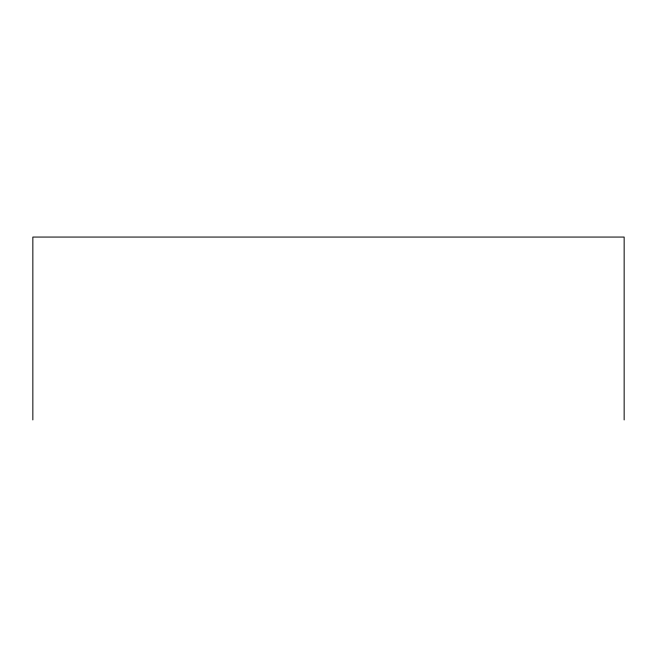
<?xml version="1.0" encoding="UTF-8"?>
<svg xmlns="http://www.w3.org/2000/svg" width="657" height="657" viewBox="0 0 657 657"><rect width="100%" height="100%" fill="white"/><g stroke="black" fill="none" stroke-linecap="round" stroke-linejoin="round"><path stroke-width="0.99" d="M624.15 419.938L624.15 237.062L32.85 237.062L32.85 419.938"/></g></svg>
